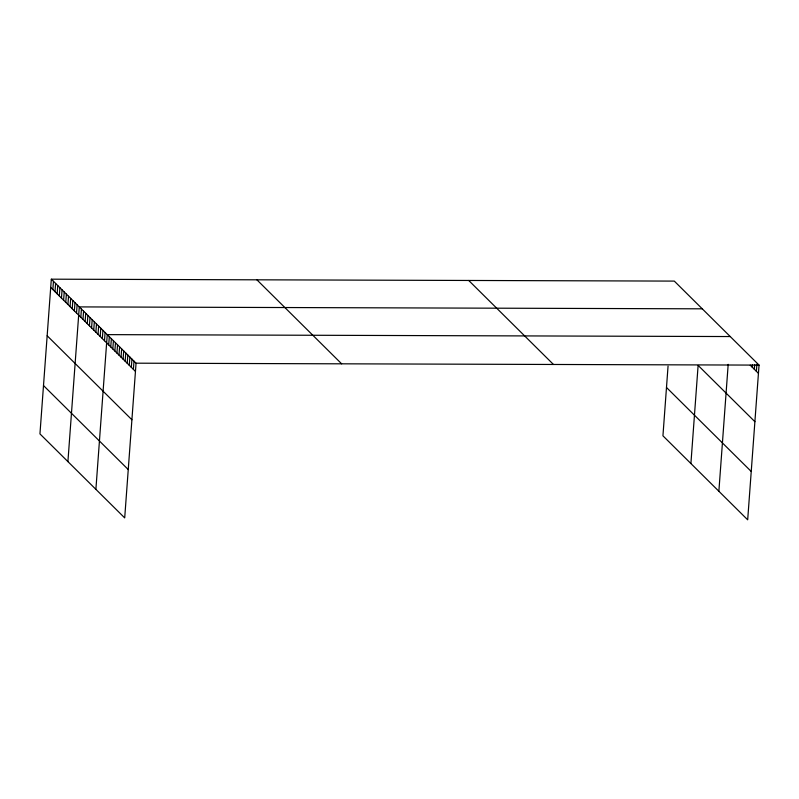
<?xml version="1.0" encoding="UTF-8"?>
<svg xmlns="http://www.w3.org/2000/svg" width="799" height="799" viewBox="0 0 799 799"><rect width="100%" height="100%" fill="white"/><g stroke="black" fill="none" stroke-linecap="round" stroke-linejoin="round"><path stroke-width="1.2" d="M51.316 279.181L39.95 433.897L124.704 517.902L136.06 363.185L51.316 279.181L674.296 281.098L759.05 365.103L747.684 519.819L662.94 435.815L668.054 366.132M52.854 289.558L53.463 281.318M55.011 291.685L55.61 283.445M57.158 293.822L57.768 285.583M59.316 295.95L59.915 287.71M61.463 298.087L62.072 289.847M63.61 300.214L64.22 291.975M65.768 302.352L66.367 294.112M67.915 304.479L68.524 296.239M70.072 306.616L70.672 298.377M72.22 308.744L72.829 300.504M74.367 310.881L74.976 302.641M76.524 313.008L77.123 304.769M67.915 461.612L79.281 306.906L702.271 308.823M80.829 317.273L81.428 309.033M82.976 319.41L83.585 311.171M85.123 321.538L85.733 313.308M87.281 323.675L87.88 315.435M89.428 325.802L90.037 317.573M91.585 327.94L92.185 319.7M93.733 330.067L94.342 321.837M95.88 332.204L96.489 323.965M98.037 334.332L98.637 326.102M100.185 336.469L100.794 328.229M102.342 338.596L102.941 330.367M104.489 340.734L105.098 332.494M95.89 489.338L107.246 334.631L730.236 336.549M108.704 344.908L109.303 336.669M110.761 346.946L111.361 338.706M112.819 348.983L113.418 340.744M114.876 351.031L115.475 342.791M116.934 353.068L117.533 344.828M118.991 355.106L119.6 346.866M121.049 357.143L121.658 348.903M123.106 359.19L123.715 350.951M125.163 361.228L125.773 352.988M127.221 363.265L127.83 355.026M129.278 365.303L129.887 357.073M131.336 367.35L131.945 359.111M133.403 369.388L134.002 361.148M690.905 463.53L698.116 365.393L754.895 421.682M718.87 491.255L728.189 364.344M752.268 367.22L752.438 364.873M754.326 369.268L754.675 364.554M756.383 371.305L756.903 364.244M136.06 363.185L759.05 365.103M750.211 365.183L758.441 373.343M666.486 387.475L751.24 471.48M468.713 280.469L553.467 364.474M256.898 279.82L341.652 363.825M50.707 287.42L135.46 371.425M47.161 335.76L131.905 419.765M43.496 385.557L128.249 469.562"/></g></svg>
